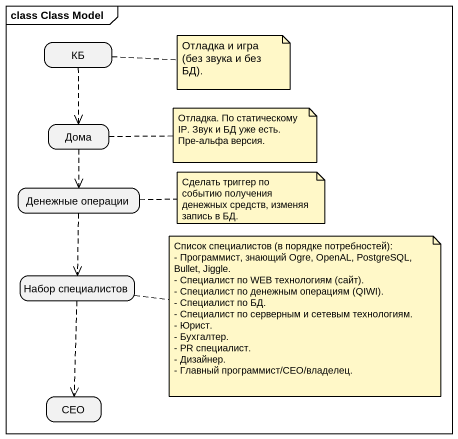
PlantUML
@startuml
mainframe class Class Model
hide empty description
state КБ
state Дома
state "Денежные операции" as Денежные_операции
state "Набор специалистов" as Набор_специалистов
state CEO
КБ -[dashed]-> Дома
Дома -[dashed]-> Денежные_операции
Денежные_операции -[dashed]-> Набор_специалистов
Набор_специалистов -[dashed]-> CEO
note right of КБ : Отладка и игра (без звука и без БД).
note right of Дома : Отладка. По статическому IP. Звук и БД уже есть. Пре-альфа версия.
note right of Денежные_операции : Сделать триггер по событию получения денежных средств, изменяя запись в БД.
note right of Набор_специалистов
  Список специалистов (в порядке потребностей):
  - Программист, знающий Ogre, OpenAL, PostgreSQL, Bullet, Jiggle.
  - Специалист по WEB технологиям (сайт).
  - Специалист по денежным операциям (QIWI).
  - Специалист по БД.
  - Специалист по серверным и сетевым технологиям.
  - Юрист.
  - Бухгалтер.
  - PR специалист.
  - Дизайнер.
  - Главный программист/CEO/владелец.
end note
@enduml
